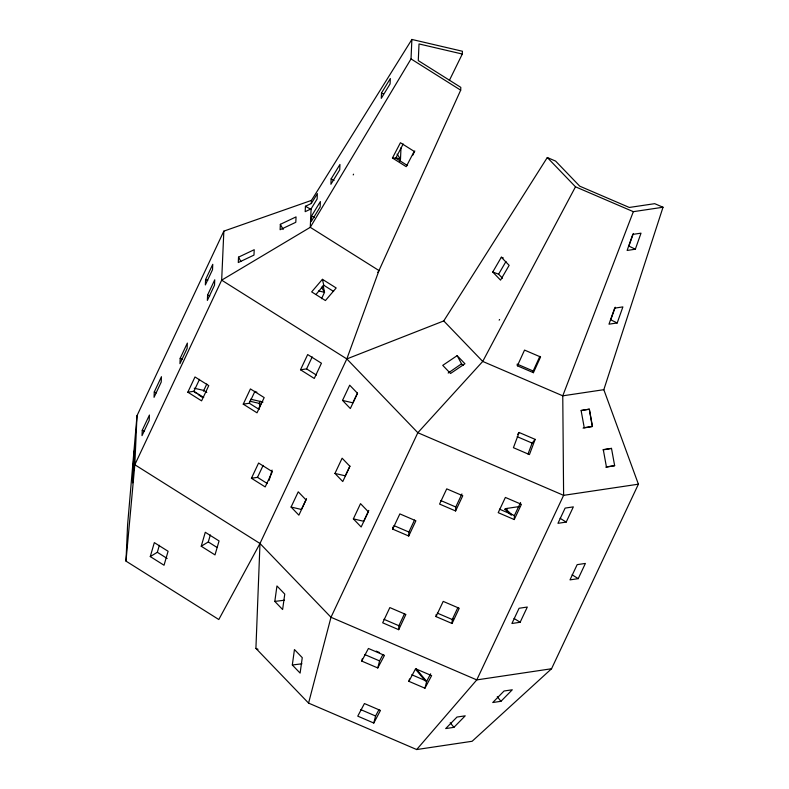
<?xml version="1.0" encoding="UTF-8"?>
<svg xmlns="http://www.w3.org/2000/svg" width="789" height="789" viewBox="0 0 789 789"><rect width="100%" height="100%" fill="white"/><g stroke="black" fill="none" stroke-linecap="round" stroke-linejoin="round"><path stroke-width="1.18" d="M311.468 200.396L223.849 231.128L221.67 280.164L346.825 358.926L443.753 320.926L547.3 157.524L555.614 161.094L579.747 186.174L629.297 207.458L654.712 203.67L663.016 207.241L603.822 389.687L638.4 484.19L551.55 668.747L472.128 741.275L416.681 749.55L308.568 703.107L255.912 648.38L259.985 543.483L346.825 358.926L378.986 270.558L460.687 90.173L460.815 87.372L418.278 60.605L419.018 43.937L462.295 54.037L462.423 51.246L411.878 39.45L311.468 200.396L311.33 203.473L305.432 206.274L305.185 211.669L311.093 208.868L317.129 198.986L317.365 193.601L311.33 203.473M137 415.685L134.82 464.731L259.985 543.483L218.8 619.523L125.984 561.117L127.601 524.754L137 415.685L223.849 231.128M142.267 430.261L142.02 435.656L149.19 420.429L149.427 415.034L142.267 430.261L144.417 431.188M154.289 391.926L154.052 397.321L161.212 382.093L161.449 376.698L154.289 391.926L156.439 392.853M180.188 358.305L179.951 363.69L187.111 348.462L187.358 343.077L180.188 358.305L182.338 359.222M205.594 279.533L205.357 284.928L212.517 269.7L212.764 264.305L205.594 279.533L207.744 280.46M207.596 295.017L207.359 300.412L214.519 285.184L214.756 279.799L207.596 295.017L209.746 295.944M238.525 257.155L238.288 262.54L253.969 255.103L254.216 249.709L238.525 257.155L240.862 261.455M280.351 224.332L280.115 229.727L295.806 222.291L296.043 216.896L280.351 224.332L283.152 229.491M311.093 208.868L310.274 227.321L221.67 280.164L134.82 464.731L125.984 561.117M311.576 215.979L311.339 221.364L320.147 206.945L320.383 201.56L311.576 215.979L314.476 217.586M331.143 178.886L330.907 184.281L339.714 169.862L339.951 164.467L331.143 178.886L334.053 180.503M353.225 174.921L353.571 174.162M381.521 92.954L381.274 98.339L390.082 83.92L390.328 78.525L381.521 92.954L383.454 94.029M400.999 147.799L400.496 159.013L399.5 161.143M377.813 272.442L378.986 270.558L310.274 227.321L411.02 58.919L411.878 39.45M392.685 529.123L399.855 513.895L415.882 520.789L408.722 536.017L392.685 529.123L392.774 527.141M398.711 629.691L405.871 614.463L389.845 607.579L382.685 622.807L398.711 629.691L398.889 625.716L404.52 613.753M408.722 536.017L408.889 532.033L414.521 520.069M436.031 616.604L443.201 601.386L459.228 608.27L452.067 623.497L436.031 616.604L436.12 614.621M455.598 510.966L462.768 495.739L446.732 488.855L439.572 504.082L455.598 510.966L455.776 506.992L461.92 493.944M452.067 623.497L452.245 619.513L457.876 607.55M514.241 519.556L521.411 504.329L505.384 497.435L498.214 512.663L514.241 519.556L514.418 515.572L520.562 502.524M274.809 601.415L276.959 585.961L284.76 594.078L282.62 609.532L274.809 601.415L284.454 600.222M292.315 664.989L294.455 649.544L302.266 657.651L300.116 673.106L292.315 664.989L301.95 663.796M361.737 661.074L368.424 648.469L384.46 655.363L377.773 667.958L361.737 661.074L362.338 658.726M377.773 667.958L379.578 660.916L382.921 654.614M373.789 723.04L380.466 710.435L364.439 703.551L357.752 716.146L373.789 723.04L375.584 715.998L378.927 709.696M408.899 681.331L415.586 668.737L431.622 675.621L424.936 688.215L408.899 681.331L409.501 678.984M424.936 688.215L426.741 681.173L430.636 673.826M308.568 703.107L330.986 617.274L417.835 432.717L482.73 361.431L575.487 186.806L547.3 157.524M269.108 480.393L272.087 470.066M150.275 556.58L154.328 542.615L168.087 551.274L164.033 565.24L150.275 556.58L157.327 552.28L159.348 545.288M201.234 546.244L205.288 532.279L219.056 540.938L215.002 554.904L201.234 546.244L208.286 541.944L210.318 534.962M633.35 233.475L628.892 246.089L635.332 249.216L641.013 233.169L632.798 234.392L627.117 250.448L635.332 249.216M615.233 307.217L610.765 319.831L617.205 322.957L622.886 306.901L614.67 308.134L608.98 324.18L617.205 322.957M519.123 432.48L513.422 447.688L529.449 454.582L535.149 439.374L519.123 432.48L517.614 434.344M528.019 454L532.131 443.093L535.149 439.374M663.016 207.241L633.34 211.669L562.764 395.822L563.612 495.344L476.773 679.901L416.681 749.55M517.387 365.8L524.537 350.089L540.564 356.973L533.413 372.684L517.387 365.8L517.16 364.123L533.186 371.008L533.413 372.684M533.186 371.008L539.863 356.342M187.831 392.192L194.991 376.964L208.76 385.624L201.589 400.851L187.831 392.192L193.897 391.285L203.72 397.469M193.897 391.285L199.518 379.322M203.414 391.186L206.777 384.056M243.249 404.155L250.419 388.928L264.177 397.587L257.017 412.815L243.249 404.155L249.314 403.248L259.147 409.432M249.314 403.248L254.946 391.285M259.936 406.759L259.256 403.396L260.291 401.207M258.516 409.047L261.978 401.69M321.527 298.706L324.535 292.315L323.155 285.46M300.51 369.785L307.68 354.557L321.439 363.226L314.278 378.454L300.51 369.785L306.576 368.887L316.409 375.071M251.435 478.262L258.595 463.035L272.363 471.694L265.193 486.921L251.435 478.262L257.5 477.355L267.323 483.539M306.576 368.887L312.207 356.924M257.5 477.355L263.132 465.392M291.082 507.051L298.242 491.823L306.053 499.93L298.883 515.158L291.082 507.051L301.408 509.457L306.526 498.579M342.534 400.417L349.695 385.19L357.506 393.307L350.336 408.534L342.534 400.417L352.861 402.834L357.466 393.04M334.96 473.43L342.12 458.202L349.931 466.319L342.761 481.546L334.96 473.43L345.286 475.836L349.892 466.052M353.364 518.876L360.524 503.648L368.335 511.765L361.165 526.993L353.364 518.876L363.69 521.282L368.808 510.404M499.605 319.476L499.161 320.176M453.034 619.799L453.379 619.059M511.321 515.237L504.99 509.378L505.345 508.649L519.734 506.499M566.186 522.091L573.347 506.873L565.121 508.096L557.961 523.324L566.186 522.091L560.091 518.265M520.138 622.265L527.308 607.037L519.083 608.27L511.913 623.497L520.138 622.265L514.053 618.438M578.219 578.653L585.389 563.425L577.163 564.648L569.993 579.876L578.219 578.653L572.133 574.816M412.657 155.384L414.817 150.975M449.345 80.478L462.295 54.037M392.439 158.007L400.427 142.73L414.195 151.389L406.207 166.666L392.439 158.007L395.753 158.175L407.548 165.601M395.753 158.175L403.169 143.993M501.331 257.224L509.142 265.341L500.542 280.134L492.74 272.027L501.331 257.224L503.293 257.944M502.514 278.241L498.609 274.187L505.976 261.504M316.123 294.307L323.786 285.253L322.415 279.316L311.665 291.891L325.423 300.55L336.173 287.975L322.415 279.316M453.912 727.35L465.214 715.83L456.989 717.053L445.686 728.572L453.912 727.35L450.213 722.754M500.966 701.303L512.278 689.783L504.053 691.006L492.75 702.526L500.966 701.303L497.267 696.707M448.172 373.039L461.545 363.818L463.113 365.445M457.147 355.642L442.737 365.366L450.549 373.483L464.948 363.759L457.147 355.642L461.545 363.818M581.246 410.605L589.314 409.175L592.47 426.445L583.071 428.121M603.092 449.888L611.495 448.389L614.651 465.668L605.863 467.226M603.822 389.687L562.764 395.822L482.73 361.431L443.753 320.926M592.47 426.445L584.245 427.677L581.089 410.398L589.314 409.175L592.283 426.474M611.495 448.389L603.279 449.612L606.425 466.891L614.651 465.668M638.4 484.19L563.612 495.344L417.835 432.717L346.825 358.926M504.99 509.378L507.396 509.023M551.55 668.747L476.773 679.901L330.986 617.274L259.985 543.483M318.717 290.954L324.535 292.315L321.389 287.078M254.551 391.62L256.879 392.163M250.586 399.195L262.984 402.084M194.232 388.227L203.769 390.447L206.777 392.478M249.659 401.157L259.256 403.396M395.822 157.741L400.496 159.013L397.064 154.141M492.74 272.027L498.609 274.187M575.487 186.806L633.34 211.669M517.17 436.672L532.131 443.093M499.457 509.152L514.418 515.572M440.814 500.561L455.776 506.992M393.928 525.612L408.889 532.033M437.284 613.092L452.245 619.513M383.927 619.286L398.889 625.716M376.205 651.103L379.558 652.552M364.617 654.485L379.578 660.916M411.779 674.753L426.741 681.173M255.912 648.38L258.013 649.288M360.622 709.567L375.584 715.998M305.432 206.274L311.369 209.578M411.02 58.919L460.687 90.173M323.786 285.253L333.609 291.447M208.286 541.944L217.133 547.507M157.327 552.28L167.16 558.464M194.025 391.758L196.057 393.129M198.088 394.5L202.152 397.232M505.345 508.649L511.666 514.507M416.207 668.894L426.454 681.154M415.862 669.634L425.32 680.946M132.799 477.453L132.552 482.848L134.268 460.806L132.799 477.453M133.499 461.585L133.262 466.98L134.978 444.937L133.499 461.585"/></g></svg>
